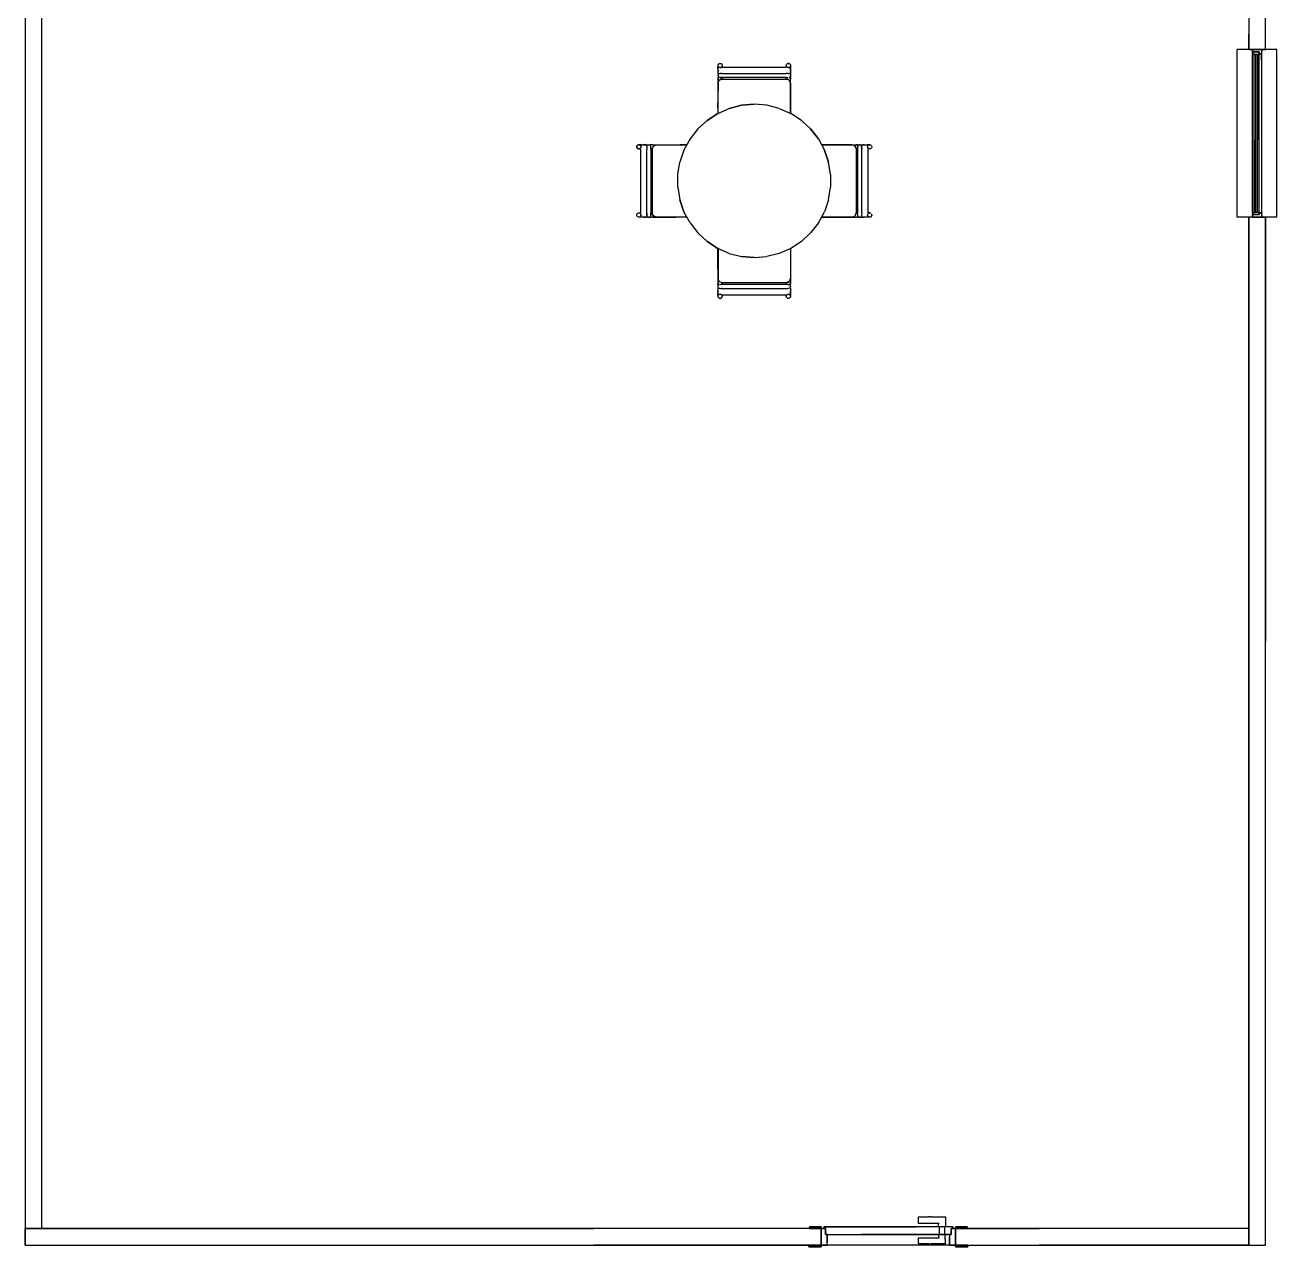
# Model space of a CAD drawing. Header units: metres. Extents: x 0 to 7.5, y -16.9 to 0.
# Drawn here: x 0 to 7.47, y -16.91 to -9.62 of the extents above; entities that cross this region are included whole.
import ezdxf

# ---------------------------------------------------------------- set-up
doc = ezdxf.new("R2010")
doc.units = ezdxf.units.M
doc.layers.add('projected', color=5, linetype='CONTINUOUS')
doc.layers.add('projection', color=5, linetype='CONTINUOUS')

msp = doc.modelspace()

# ---------------------------------------------------------------- linework, layer by layer
at = {"layer": 'projected'}
for p, q in [((0, -8.4075), (0, -16.8)), ((0.1, -16.8), (0.1, -8.4075)), ((7.3, -9.5658), (7.3, -9.6741)), ((7.4, -9.6741), (7.4, -9.5658)), ((7.3, -9.7658), (7.3, -9.6741)), ((7.4, -9.7658), (7.4, -9.6741)), ((7.3541, -9.7658), (7.3, -9.7658)), ((7.3231, -9.7658), (7.3231, -9.7727)), ((7.3231, -9.7658), (7.3529, -9.7658)), ((7.3231, -9.7808), (7.3231, -9.7727)), ((7.3231, -9.7863), (7.3231, -9.7808)), ((7.3231, -9.7808), (7.3448, -9.7808)), ((7.3231, -9.7808), (7.3415, -9.7808)), ((7.3631, -9.7808), (7.3415, -9.7808)), ((7.3631, -9.7808), (7.3448, -9.7808)), ((7.3781, -9.7658), (7.3529, -9.7658)), ((7.4, -9.7658), (7.3541, -9.7658)), ((7.3631, -9.7808), (7.3631, -9.789)), ((7.3631, -9.7808), (7.3631, -9.7854)), ((7.3781, -9.7658), (7.3781, -9.7767)), ((7.3231, -9.7908), (7.3231, -9.7863)), ((7.3231, -9.7908), (7.3277, -9.7908)), ((7.3331, -9.7908), (7.3277, -9.7908)), ((7.3331, -9.7908), (7.3331, -9.7935)), ((7.3331, -9.7958), (7.3331, -9.7935)), ((7.3331, -9.7958), (7.3469, -9.7958)), ((7.3401, -9.7958), (7.3401, -10.3058)), ((7.3401, -9.7958), (7.346, -9.7958)), ((7.353, -9.7958), (7.346, -9.7958)), ((7.3631, -9.7958), (7.3469, -9.7958)), ((7.353, -9.7958), (7.353, -10.3058)), ((7.3631, -9.7908), (7.3631, -9.7854)), ((7.3631, -9.7958), (7.3631, -9.789)), ((7.3631, -9.7908), (7.3686, -9.7908)), ((7.3731, -9.7908), (7.3751, -9.7901)), ((7.3765, -9.7895), (7.3751, -9.7901)), ((7.3768, -9.7887), (7.3765, -9.7895)), ((7.3768, -9.7887), (7.3781, -9.7858)), ((7.3401, -10.7358), (7.3401, -10.3058)), ((7.353, -10.7358), (7.353, -10.3058)), ((7.3231, -10.7408), (7.3231, -10.7454)), ((7.3231, -10.7408), (7.3286, -10.7408)), ((7.3231, -10.7508), (7.3231, -10.7454)), ((7.3231, -10.7508), (7.3415, -10.7508)), ((7.3231, -10.7508), (7.3448, -10.7508)), ((7.3231, -10.7589), (7.3231, -10.7508)), ((7.3331, -10.7408), (7.3286, -10.7408)), ((7.3331, -10.7358), (7.3494, -10.7358)), ((7.3331, -10.7358), (7.3331, -10.7381)), ((7.3331, -10.7408), (7.3331, -10.7381)), ((7.3401, -10.7358), (7.3471, -10.7358)), ((7.3631, -10.7508), (7.3415, -10.7508)), ((7.3631, -10.7508), (7.3448, -10.7508)), ((7.353, -10.7358), (7.3471, -10.7358)), ((7.3631, -10.7358), (7.3494, -10.7358)), ((7.3631, -10.7358), (7.3631, -10.7426)), ((7.3631, -10.7408), (7.3677, -10.7408)), ((7.3631, -10.7462), (7.3631, -10.7408)), ((7.3631, -10.7426), (7.3631, -10.7508)), ((7.3631, -10.7462), (7.3631, -10.7508)), ((7.3731, -10.7408), (7.3747, -10.7414)), ((7.3765, -10.7422), (7.3747, -10.7414)), ((7.3765, -10.7422), (7.3772, -10.7436)), ((7.3772, -10.7436), (7.3781, -10.7458)), ((7.3, -13.2985), (7.3, -10.7658)), ((7.3459, -10.7658), (7.3, -10.7658)), ((7.3231, -10.7589), (7.3231, -10.7658)), ((7.3231, -10.7658), (7.3484, -10.7658)), ((7.3459, -10.7658), (7.4, -10.7658)), ((7.3781, -10.7658), (7.3484, -10.7658)), ((7.3781, -10.7549), (7.3781, -10.7658)), ((7.4, -10.7658), (7.4, -13.2985)), ((7.3, -16.9), (7.3, -13.2985)), ((7.4, -16.9), (7.4, -13.2985)), ((0, -16.8), (0.05, -16.8)), ((0, -16.8), (0, -16.85)), ((0, -16.8), (3.3929, -16.8)), ((0.05, -16.8), (0.1, -16.8)), ((4.75, -16.8), (3.3929, -16.8)), ((4.68, -16.79), (4.68, -16.7931)), ((4.68, -16.79), (4.7016, -16.79)), ((4.68, -16.8), (4.68, -16.7931)), ((4.73, -16.8), (4.68, -16.8)), ((4.7016, -16.79), (4.75, -16.79)), ((4.75, -16.8), (4.73, -16.8)), ((4.75, -16.79), (4.75, -16.7971)), ((4.75, -16.8), (4.75, -16.7971)), ((4.75, -16.8286), (4.75, -16.8)), ((4.75, -16.8), (4.75, -16.8286)), ((4.75, -16.8), (4.7571, -16.8)), ((4.7571, -16.8), (4.775, -16.8)), ((4.765, -16.79), (4.765, -16.7929)), ((4.765, -16.79), (5.315, -16.79)), ((4.765, -16.8), (4.765, -16.7929)), ((4.765, -16.8), (4.7679, -16.8)), ((4.775, -16.8), (4.7679, -16.8)), ((4.775, -16.8), (4.775, -16.8253)), ((4.775, -16.8), (4.775, -16.81)), ((5.535, -16.79), (5.315, -16.79)), ((5.525, -16.8), (5.525, -16.8097)), ((5.525, -16.8), (5.525, -16.825)), ((5.525, -16.8), (5.5279, -16.8)), ((5.525, -16.8), (5.5319, -16.8)), ((5.535, -16.8), (5.5279, -16.8)), ((5.5319, -16.8), (5.55, -16.8)), ((5.535, -16.79), (5.535, -16.7971)), ((5.535, -16.8), (5.535, -16.7971)), ((5.55, -16.79), (5.55, -16.7929)), ((5.55, -16.79), (5.57, -16.79)), ((5.55, -16.8), (5.55, -16.7929)), ((5.55, -16.8714), (5.55, -16.8)), ((5.55, -16.8), (6.05, -16.8)), ((5.55, -16.8), (5.55, -16.8714)), ((5.5984, -16.8), (5.55, -16.8)), ((5.57, -16.79), (5.62, -16.79)), ((5.62, -16.8), (5.5984, -16.8)), ((5.62, -16.79), (5.62, -16.7969)), ((5.62, -16.8), (5.62, -16.7969)), ((7.3, -16.8), (6.05, -16.8)), ((7.3, -16.85), (7.3, -16.8)), ((0, -16.85), (0, -16.9)), ((4.75, -16.8286), (4.75, -16.9)), ((4.75, -16.9), (4.75, -16.8286)), ((4.775, -16.835), (4.775, -16.81)), ((4.775, -16.835), (4.775, -16.8253)), ((4.775, -16.835), (4.7778, -16.835)), ((4.775, -16.835), (4.9893, -16.835)), ((4.7778, -16.835), (4.785, -16.835)), ((4.785, -16.835), (4.785, -16.8822)), ((5.525, -16.835), (4.9893, -16.835)), ((5.515, -16.835), (5.515, -16.8528)), ((5.515, -16.835), (5.5177, -16.835)), ((5.515, -16.9), (5.515, -16.8528)), ((5.5177, -16.835), (5.525, -16.835)), ((5.525, -16.835), (5.525, -16.8097)), ((5.525, -16.835), (5.525, -16.825)), ((5.55, -16.8714), (5.55, -16.9)), ((5.55, -16.9), (5.55, -16.8714)), ((7.3, -16.9), (7.3, -16.85)), ((0, -16.9), (3.3929, -16.9)), ((4.75, -16.9), (3.3929, -16.9)), ((4.675, -16.9), (4.6983, -16.9)), ((4.675, -16.9), (4.675, -16.9031)), ((4.675, -16.91), (4.675, -16.9031)), ((4.7286, -16.91), (4.675, -16.91)), ((4.6983, -16.9), (4.75, -16.9)), ((4.75, -16.91), (4.7286, -16.91)), ((4.7754, -16.9), (4.75, -16.9)), ((4.75, -16.9), (4.75, -16.9071)), ((4.75, -16.91), (4.75, -16.9071)), ((4.785, -16.9), (4.7754, -16.9)), ((4.785, -16.9), (4.785, -16.8822)), ((5.54, -16.9), (5.515, -16.9)), ((5.55, -16.9), (5.54, -16.9)), ((5.55, -16.9), (6.05, -16.9)), ((5.55, -16.9), (5.55, -16.9029)), ((5.55, -16.9), (5.5714, -16.9)), ((5.55, -16.91), (5.55, -16.9029)), ((5.6017, -16.91), (5.55, -16.91)), ((5.5714, -16.9), (5.625, -16.9)), ((5.625, -16.91), (5.6017, -16.91)), ((5.625, -16.9), (5.625, -16.9069)), ((5.625, -16.91), (5.625, -16.9069)), ((7.3, -16.9), (6.05, -16.9)), ((7.3, -16.9), (7.35, -16.9)), ((7.35, -16.9), (7.4, -16.9))]:
    msp.add_line(p, q, dxfattribs=at)
at = {"layer": 'projection'}
for p, q in [((0, -0.015), (0, -16.8)), ((0.1, -16.8), (0.1, -0.015)), ((7.3, -9.5658), (7.3, -9.7658)), ((7.4, -9.7658), (7.4, -9.5658)), ((7.2317, -10.7658), (7.2317, -9.7658)), ((7.4683, -9.7658), (7.2317, -9.7658)), ((7.3, -9.7658), (7.4, -9.7658)), ((7.3231, -9.7658), (7.3231, -9.7808)), ((7.3781, -9.7658), (7.3231, -9.7658)), ((7.3631, -9.7808), (7.3231, -9.7808)), ((7.3231, -9.7808), (7.3231, -9.7908)), ((7.3631, -9.7808), (7.3231, -9.7808)), ((7.3231, -9.7808), (7.3231, -9.7908)), ((7.3231, -9.7808), (7.3631, -9.7808)), ((7.3631, -9.7908), (7.3631, -9.7808)), ((7.3631, -9.7808), (7.3631, -9.7908)), ((7.3631, -9.7958), (7.3631, -9.7808)), ((7.3631, -9.7808), (7.3631, -9.7908)), ((7.3781, -9.7858), (7.3781, -9.7658)), ((7.4683, -10.7658), (7.4683, -9.7658)), ((4.1341, -9.8587), (4.1353, -9.8561)), ((4.1353, -9.8561), (4.1365, -9.8536)), ((4.1365, -9.8536), (4.1388, -9.8518)), ((4.1388, -9.8518), (4.141, -9.8501)), ((4.141, -9.8501), (4.1444, -9.8493)), ((4.1444, -9.8493), (4.1465, -9.8488)), ((4.1465, -9.8488), (4.1486, -9.8493)), ((4.1486, -9.8493), (4.152, -9.8501)), ((4.152, -9.8501), (4.1542, -9.8518)), ((4.1542, -9.8518), (4.1564, -9.8536)), ((4.1564, -9.8536), (4.1576, -9.8561)), ((4.1576, -9.8561), (4.1589, -9.8587)), ((4.5413, -9.8587), (4.5425, -9.8561)), ((4.5425, -9.8561), (4.5413, -9.8587)), ((4.5438, -9.8536), (4.5482, -9.8501)), ((4.5482, -9.8501), (4.546, -9.8518)), ((4.5482, -9.8501), (4.5516, -9.8493)), ((4.5516, -9.8493), (4.5482, -9.8501)), ((4.5516, -9.8493), (4.5537, -9.8488)), ((4.5537, -9.8488), (4.5516, -9.8493)), ((4.5537, -9.8488), (4.5558, -9.8493)), ((4.5558, -9.8493), (4.5537, -9.8488)), ((4.5558, -9.8493), (4.5592, -9.8501)), ((4.5592, -9.8501), (4.5558, -9.8493)), ((4.5614, -9.8518), (4.5592, -9.8501)), ((4.5592, -9.8501), (4.5636, -9.8536)), ((4.5636, -9.8536), (4.5661, -9.8587)), ((7.3231, -10.7408), (7.3231, -9.7908)), ((7.3331, -9.7908), (7.3231, -9.7908)), ((7.3231, -9.7908), (7.3331, -9.7908)), ((7.3331, -9.7958), (7.3331, -9.7908)), ((7.3331, -9.7908), (7.3331, -9.7958)), ((7.3331, -10.7358), (7.3331, -9.7958)), ((7.3401, -9.7958), (7.3331, -9.7958)), ((7.3331, -9.7958), (7.3631, -9.7958)), ((7.3401, -9.7958), (7.3401, -10.7358)), ((7.353, -9.7958), (7.3401, -9.7958)), ((7.3631, -9.7958), (7.353, -9.7958)), ((7.353, -10.7358), (7.353, -9.7958)), ((7.3631, -9.7958), (7.3631, -9.7908)), ((7.3731, -9.7908), (7.3631, -9.7908)), ((7.3631, -9.7908), (7.3731, -9.7908)), ((7.3631, -10.7358), (7.3631, -9.7958)), ((7.3765, -9.7893), (7.3731, -9.7908)), ((7.3765, -9.7893), (7.3731, -9.7908)), ((7.3765, -9.7893), (7.3731, -9.7908)), ((7.3766, -9.7893), (7.3731, -9.7908)), ((7.3765, -9.7894), (7.3731, -9.7908)), ((7.3765, -9.7894), (7.3731, -9.7908)), ((7.3731, -9.7908), (7.3766, -9.7894)), ((7.3764, -9.7896), (7.3731, -9.7908)), ((7.3731, -9.7908), (7.3764, -9.7896)), ((7.3731, -9.7908), (7.3731, -9.8299)), ((7.3764, -9.7896), (7.3781, -9.7858)), ((7.3781, -9.7858), (7.3765, -9.7894)), ((7.3766, -9.7894), (7.3781, -9.7858)), ((7.3781, -9.7858), (7.3767, -9.7893)), ((7.3781, -9.7858), (7.3768, -9.7892)), ((7.3781, -9.7858), (7.3768, -9.7892)), ((7.3781, -9.7858), (7.3769, -9.7891)), ((7.3781, -9.7858), (7.3769, -9.7891)), ((7.3781, -9.8249), (7.3781, -9.7858)), ((7.3781, -9.8639), (7.3781, -9.8249)), ((4.1338, -9.8766), (4.1341, -9.8587)), ((4.1338, -9.8766), (4.134, -9.8898)), ((4.1338, -9.8952), (4.134, -9.8939)), ((4.1338, -9.8952), (4.134, -9.9012)), ((4.134, -9.9181), (4.1338, -9.922)), ((4.134, -9.9237), (4.1338, -9.922)), ((4.134, -9.9111), (4.134, -9.8731)), ((4.134, -9.8895), (4.134, -9.8939)), ((4.134, -9.9111), (4.1375, -9.91)), ((4.1358, -9.9105), (4.134, -9.9111)), ((4.134, -9.9111), (4.134, -9.931)), ((4.1354, -9.9314), (4.134, -9.931)), ((4.1341, -9.8615), (4.1341, -9.8587)), ((4.1341, -9.8643), (4.1341, -9.8615)), ((4.1353, -9.8668), (4.1341, -9.8643)), ((4.1341, -9.8731), (4.1354, -9.8727)), ((4.1351, -9.9319), (4.1341, -9.9425)), ((4.1341, -9.9425), (4.1351, -9.9319)), ((4.1365, -9.9425), (4.1351, -9.9313)), ((4.1365, -9.8694), (4.1353, -9.8668)), ((4.1354, -9.9314), (4.1375, -9.9321)), ((4.1375, -9.91), (4.1358, -9.9105)), ((4.1375, -9.872), (4.1362, -9.8724)), ((4.1388, -9.8711), (4.1365, -9.8694)), ((4.1375, -9.91), (4.1467, -9.9092)), ((4.1421, -9.9325), (4.1375, -9.9321)), ((4.141, -9.8729), (4.1388, -9.8711)), ((4.1444, -9.8737), (4.141, -9.8729)), ((4.1467, -9.9329), (4.1421, -9.9325)), ((4.1465, -9.8741), (4.1444, -9.8737)), ((4.1465, -9.8741), (4.152, -9.8729)), ((4.1486, -9.8737), (4.1465, -9.8741)), ((4.1467, -9.9092), (4.1546, -9.909)), ((4.1546, -9.909), (4.1467, -9.9092)), ((4.152, -9.8729), (4.1486, -9.8737)), ((4.1542, -9.8711), (4.152, -9.8729)), ((4.1564, -9.8694), (4.1543, -9.871)), ((4.1594, -9.9089), (4.1546, -9.909)), ((4.1576, -9.8668), (4.1564, -9.8694)), ((4.1589, -9.8643), (4.1576, -9.8668)), ((4.1589, -9.8587), (4.1591, -9.8709)), ((4.1589, -9.8587), (4.1589, -9.8615)), ((4.1589, -9.8615), (4.1589, -9.8643)), ((4.1594, -9.8709), (4.5404, -9.8709)), ((4.1594, -9.9089), (4.5404, -9.9089)), ((4.5453, -9.909), (4.5404, -9.9089)), ((4.5413, -9.8587), (4.5411, -9.8709)), ((4.5413, -9.8615), (4.5413, -9.8587)), ((4.5413, -9.8643), (4.5413, -9.8615)), ((4.5425, -9.8668), (4.5413, -9.8643)), ((4.5438, -9.8694), (4.5425, -9.8668)), ((4.5459, -9.871), (4.5438, -9.8694)), ((4.5531, -9.9092), (4.5453, -9.909)), ((4.5482, -9.8729), (4.546, -9.8711)), ((4.5516, -9.8737), (4.5482, -9.8729)), ((4.5537, -9.8741), (4.5516, -9.8737)), ((4.5531, -9.9092), (4.5578, -9.9096)), ((4.5537, -9.8741), (4.5592, -9.8729)), ((4.5558, -9.8737), (4.5537, -9.8741)), ((4.5592, -9.8729), (4.5558, -9.8737)), ((4.5624, -9.91), (4.5578, -9.9096)), ((4.5578, -9.9325), (4.5624, -9.9321)), ((4.5614, -9.8711), (4.5592, -9.8729)), ((4.5636, -9.8694), (4.5614, -9.8711)), ((4.5636, -9.8724), (4.5624, -9.872)), ((4.5645, -9.9107), (4.5624, -9.91)), ((4.5624, -9.9321), (4.5641, -9.9316)), ((4.5641, -9.9316), (4.5624, -9.9321)), ((4.5648, -9.8668), (4.5636, -9.8694)), ((4.5658, -9.8731), (4.5641, -9.8726)), ((4.5658, -9.931), (4.5641, -9.9316)), ((4.5641, -9.9316), (4.5658, -9.931)), ((4.5658, -9.9111), (4.5645, -9.9107)), ((4.5661, -9.8643), (4.5648, -9.8668)), ((4.5658, -9.8731), (4.5658, -9.9111)), ((4.5658, -9.9111), (4.5658, -9.931)), ((4.5661, -9.8587), (4.5664, -9.8766)), ((4.5661, -9.8587), (4.5661, -9.8615)), ((4.5661, -9.8615), (4.5661, -9.8643)), ((4.5661, -9.8917), (4.5664, -9.8766)), ((4.5662, -9.9294), (4.5661, -9.9425)), ((4.5661, -9.9425), (4.5663, -9.9315)), ((4.5662, -9.8895), (4.5664, -9.8933)), ((4.5662, -9.8895), (4.5662, -9.8939)), ((4.5664, -9.8966), (4.5663, -9.9058)), ((4.5663, -9.9058), (4.5664, -9.9197)), ((4.5663, -9.9315), (4.5664, -9.9197)), ((4.5664, -9.8966), (4.5664, -9.8933)), ((7.3781, -9.9029), (7.3781, -9.8639)), ((7.3781, -9.942), (7.3781, -9.9029)), ((4.1341, -9.9425), (4.1338, -10.084)), ((4.134, -9.9601), (4.134, -9.9421)), ((4.134, -9.9675), (4.1375, -9.9548)), ((4.1358, -9.9611), (4.134, -9.9675)), ((4.1358, -9.9611), (4.134, -9.9675)), ((4.134, -10.1469), (4.134, -9.9675)), ((4.1375, -9.9548), (4.1358, -9.9611)), ((4.1375, -9.9548), (4.1467, -9.9455)), ((4.1465, -9.9458), (4.1375, -9.9548)), ((4.1594, -9.9332), (4.1467, -9.9329)), ((4.1467, -9.9329), (4.1531, -9.9331)), ((4.1467, -9.9455), (4.1594, -9.9421)), ((4.1546, -9.9434), (4.1467, -9.9455)), ((4.1467, -9.9455), (4.1519, -9.9441)), ((4.152, -9.9441), (4.1546, -9.9434)), ((4.1594, -9.9421), (4.1546, -9.9434)), ((4.1594, -9.9421), (4.1546, -9.9434)), ((4.1576, -9.9332), (4.1564, -9.9425)), ((4.1579, -9.9332), (4.1588, -9.9422)), ((4.1579, -9.9332), (4.1588, -9.9422)), ((4.1618, -9.9332), (4.1594, -9.9421)), ((4.5404, -9.9332), (4.1594, -9.9332)), ((4.1594, -9.9421), (4.5404, -9.9421)), ((4.5381, -9.9332), (4.5404, -9.9421)), ((4.5404, -9.9332), (4.5453, -9.9331)), ((4.5404, -9.9421), (4.5453, -9.9434)), ((4.5404, -9.9421), (4.5453, -9.9434)), ((4.5453, -9.9434), (4.5404, -9.9421)), ((4.5422, -9.9332), (4.5413, -9.9423)), ((4.5425, -9.9332), (4.5438, -9.9425)), ((4.5453, -9.9331), (4.5531, -9.9329)), ((4.5453, -9.9434), (4.5531, -9.9455)), ((4.5578, -9.9501), (4.5531, -9.9455)), ((4.5558, -9.9481), (4.5578, -9.9501)), ((4.5624, -9.9548), (4.5578, -9.9501)), ((4.5624, -9.9548), (4.5578, -9.9501)), ((4.5641, -9.9611), (4.5624, -9.9548)), ((4.5645, -9.9626), (4.5624, -9.9548)), ((4.5658, -9.9675), (4.5641, -9.9611)), ((4.5658, -9.9675), (4.5645, -9.9626)), ((4.5658, -9.9675), (4.5658, -10.1468)), ((4.5664, -10.1076), (4.5661, -9.9425)), ((7.3781, -9.981), (7.3781, -9.942)), ((7.3781, -10.0201), (7.3781, -9.981)), ((7.3781, -10.0591), (7.3781, -10.0201)), ((7.3781, -10.0981), (7.3781, -10.0591)), ((4.1323, -10.1476), (4.069, -10.189)), ((4.069, -10.189), (4.1323, -10.1476)), ((4.1323, -10.1476), (4.2014, -10.1173)), ((4.1339, -10.1469), (4.1338, -10.084)), ((4.2747, -10.0987), (4.2014, -10.1173)), ((4.2014, -10.1173), (4.2747, -10.0987)), ((4.2747, -10.0987), (4.35, -10.0925)), ((4.35, -10.0925), (4.2747, -10.0987)), ((4.4253, -10.0987), (4.35, -10.0925)), ((4.4985, -10.1173), (4.4253, -10.0987)), ((4.4985, -10.1173), (4.5677, -10.1476)), ((4.5661, -10.1084), (4.5661, -10.1469)), ((4.5663, -10.147), (4.5664, -10.1076)), ((4.631, -10.189), (4.5677, -10.1476)), ((4.631, -10.189), (4.5677, -10.1476)), ((7.3781, -10.1372), (7.3781, -10.0981)), ((7.3781, -10.1762), (7.3781, -10.1372)), ((4.069, -10.189), (4.0134, -10.2401)), ((4.631, -10.189), (4.6866, -10.2401)), ((7.3781, -10.2152), (7.3781, -10.1762)), ((7.3781, -10.2543), (7.3781, -10.2152)), ((3.967, -10.2998), (3.931, -10.3662)), ((4.0134, -10.2401), (3.967, -10.2998)), ((4.6866, -10.2401), (4.733, -10.2998)), ((4.733, -10.2998), (4.6866, -10.2401)), ((4.733, -10.2998), (4.769, -10.3662)), ((7.3781, -10.2933), (7.3781, -10.2543)), ((7.3781, -10.3324), (7.3781, -10.2933)), ((3.6493, -10.3442), (3.6488, -10.3463)), ((3.6488, -10.3463), (3.6493, -10.3442)), ((3.6488, -10.3463), (3.6493, -10.3484)), ((3.6493, -10.3484), (3.6488, -10.3463)), ((3.6493, -10.3442), (3.6501, -10.3408)), ((3.6501, -10.3408), (3.6493, -10.3442)), ((3.6501, -10.3518), (3.6493, -10.3484)), ((3.6493, -10.3484), (3.6501, -10.3518)), ((3.6501, -10.3408), (3.6536, -10.3364)), ((3.6518, -10.3386), (3.6501, -10.3408)), ((3.6536, -10.3562), (3.6501, -10.3518)), ((3.6536, -10.3364), (3.6518, -10.3386)), ((3.6536, -10.3364), (3.6587, -10.3339)), ((3.6536, -10.3562), (3.6561, -10.3575)), ((3.6587, -10.3587), (3.6536, -10.3562)), ((3.6587, -10.3339), (3.6561, -10.3352)), ((3.6561, -10.3575), (3.6587, -10.3587)), ((3.6766, -10.3336), (3.6587, -10.3339)), ((3.6587, -10.3339), (3.6615, -10.3339)), ((3.6587, -10.3587), (3.6709, -10.3589)), ((3.6615, -10.3587), (3.6587, -10.3587)), ((3.6615, -10.3339), (3.6643, -10.3339)), ((3.6643, -10.3587), (3.6615, -10.3587)), ((3.6643, -10.3339), (3.6668, -10.3352)), ((3.6668, -10.3575), (3.6643, -10.3587)), ((3.6668, -10.3352), (3.6694, -10.3364)), ((3.6694, -10.3562), (3.6668, -10.3575)), ((3.6694, -10.3364), (3.6711, -10.3386)), ((3.671, -10.3541), (3.6694, -10.3562)), ((3.6709, -10.3596), (3.6709, -10.7406)), ((3.6711, -10.3386), (3.6729, -10.3408)), ((3.6729, -10.3518), (3.6711, -10.354)), ((3.672, -10.3376), (3.6724, -10.3364)), ((3.6726, -10.3359), (3.6731, -10.3342)), ((3.6741, -10.3463), (3.6729, -10.3408)), ((3.6729, -10.3408), (3.6737, -10.3442)), ((3.6737, -10.3484), (3.6729, -10.3518)), ((3.6731, -10.3342), (3.7111, -10.3342)), ((3.6737, -10.3442), (3.6741, -10.3463)), ((3.6741, -10.3463), (3.6737, -10.3484)), ((3.6766, -10.3336), (3.6917, -10.3339)), ((3.6802, -10.3339), (3.6898, -10.3339)), ((3.6895, -10.3338), (3.6933, -10.3336)), ((3.6939, -10.3338), (3.6895, -10.3338)), ((3.6933, -10.3336), (3.6966, -10.3336)), ((3.7058, -10.3337), (3.6966, -10.3336)), ((3.7058, -10.3337), (3.7197, -10.3336)), ((3.709, -10.3547), (3.7089, -10.3596)), ((3.7089, -10.7406), (3.7089, -10.3596)), ((3.7092, -10.3469), (3.709, -10.3547)), ((3.7092, -10.3469), (3.7096, -10.3422)), ((3.71, -10.3376), (3.7096, -10.3422)), ((3.7107, -10.3355), (3.71, -10.3376)), ((3.7111, -10.3342), (3.7107, -10.3355)), ((3.7111, -10.3342), (3.731, -10.3342)), ((3.7197, -10.3336), (3.7315, -10.3337)), ((3.7425, -10.3339), (3.7294, -10.3338)), ((3.731, -10.3342), (3.7321, -10.3376)), ((3.7425, -10.3339), (3.7315, -10.3337)), ((3.7325, -10.3422), (3.7321, -10.3376)), ((3.7329, -10.3469), (3.7325, -10.3422)), ((3.7331, -10.3547), (3.7329, -10.3469)), ((3.7332, -10.3596), (3.7331, -10.3547)), ((3.7332, -10.3575), (3.7425, -10.3562)), ((3.7332, -10.3578), (3.7423, -10.3587)), ((3.7421, -10.3596), (3.7332, -10.3619)), ((3.7332, -10.3596), (3.7332, -10.7406)), ((3.7455, -10.3469), (3.7421, -10.3596)), ((3.7436, -10.3537), (3.7421, -10.3596)), ((3.7421, -10.3596), (3.7434, -10.3547)), ((3.7421, -10.3596), (3.7421, -10.7406)), ((3.7425, -10.3339), (3.9076, -10.3336)), ((3.7434, -10.3547), (3.7455, -10.3469)), ((3.7455, -10.3469), (3.7438, -10.3532)), ((3.7455, -10.3469), (3.7501, -10.3422)), ((3.7501, -10.3422), (3.7548, -10.3376)), ((3.7548, -10.3376), (3.7626, -10.3355)), ((3.7548, -10.3376), (3.7611, -10.3359)), ((3.7626, -10.3355), (3.7675, -10.3342)), ((3.7675, -10.3342), (3.9484, -10.3342)), ((3.931, -10.3662), (3.9065, -10.4377)), ((3.9076, -10.3336), (3.9486, -10.3337)), ((3.9485, -10.3339), (3.9084, -10.3339)), ((4.7515, -10.3339), (4.816, -10.3338)), ((4.9325, -10.334), (4.7516, -10.334)), ((4.7935, -10.4377), (4.769, -10.3662)), ((4.769, -10.3662), (4.7935, -10.4377)), ((4.816, -10.3338), (4.9575, -10.3341)), ((4.9325, -10.334), (4.9452, -10.3375)), ((4.9397, -10.334), (4.9579, -10.334)), ((4.9499, -10.3421), (4.9452, -10.3375)), ((4.9499, -10.3421), (4.9452, -10.3375)), ((4.9452, -10.3375), (4.9545, -10.3467)), ((4.9499, -10.3421), (4.9453, -10.3375)), ((4.9545, -10.3467), (4.9499, -10.3421)), ((4.9545, -10.3467), (4.9559, -10.3519)), ((4.9545, -10.3467), (4.9579, -10.3594)), ((4.9566, -10.3546), (4.9545, -10.3467)), ((4.9559, -10.352), (4.9562, -10.3531)), ((4.9562, -10.3531), (4.9579, -10.3594)), ((4.9681, -10.3351), (4.9575, -10.3341)), ((4.9575, -10.3341), (4.9681, -10.3351)), ((4.9687, -10.3351), (4.9575, -10.3365)), ((4.9575, -10.3564), (4.9668, -10.3576)), ((4.9668, -10.3579), (4.9578, -10.3588)), ((4.9668, -10.3579), (4.9578, -10.3588)), ((4.9579, -10.3594), (4.9668, -10.3618)), ((4.9579, -10.3594), (4.9579, -10.7404)), ((4.9668, -10.3594), (4.9671, -10.3467)), ((4.9669, -10.3531), (4.9668, -10.3594)), ((4.9668, -10.3594), (4.9668, -10.7404)), ((4.9671, -10.3467), (4.9669, -10.3531)), ((4.9675, -10.3421), (4.9671, -10.3467)), ((4.9675, -10.3421), (4.9679, -10.3375)), ((4.9686, -10.3354), (4.9679, -10.3375)), ((4.9686, -10.3354), (4.969, -10.334)), ((4.969, -10.334), (4.9889, -10.334)), ((4.978, -10.3338), (4.9763, -10.334)), ((4.9819, -10.334), (4.978, -10.3338)), ((4.9889, -10.334), (5.0269, -10.334)), ((4.9895, -10.3358), (4.9889, -10.334)), ((4.9889, -10.334), (4.99, -10.3375)), ((4.99, -10.3375), (4.9895, -10.3358)), ((4.9904, -10.3421), (4.99, -10.3375)), ((4.99, -10.3375), (4.9908, -10.3467)), ((4.9908, -10.3467), (4.9904, -10.3421)), ((4.9908, -10.3467), (4.9911, -10.3594)), ((4.991, -10.3546), (4.9908, -10.3467)), ((4.9911, -10.3594), (4.991, -10.3546)), ((4.9911, -10.7404), (4.9911, -10.3594)), ((5.0048, -10.3338), (4.9988, -10.334)), ((5.0048, -10.3338), (5.0061, -10.334)), ((5.0061, -10.334), (5.0105, -10.334)), ((5.0102, -10.334), (5.0234, -10.3338)), ((5.0413, -10.3341), (5.0234, -10.3338)), ((5.0259, -10.3465), (5.0263, -10.3444)), ((5.0259, -10.3465), (5.0271, -10.352)), ((5.0263, -10.3486), (5.0259, -10.3465)), ((5.0263, -10.3444), (5.0271, -10.341)), ((5.0271, -10.352), (5.0263, -10.3486)), ((5.0269, -10.3341), (5.0273, -10.3354)), ((5.0271, -10.341), (5.0289, -10.3387)), ((5.0289, -10.3542), (5.0271, -10.352)), ((5.028, -10.3375), (5.0276, -10.3362)), ((5.0289, -10.3387), (5.0306, -10.3365)), ((5.0306, -10.3564), (5.029, -10.3543)), ((5.0413, -10.3589), (5.0291, -10.3591)), ((5.0291, -10.7404), (5.0291, -10.3594)), ((5.0306, -10.3365), (5.0332, -10.3353)), ((5.0332, -10.3576), (5.0306, -10.3564)), ((5.0332, -10.3353), (5.0357, -10.3341)), ((5.0357, -10.3589), (5.0332, -10.3576)), ((5.0357, -10.3341), (5.0385, -10.3341)), ((5.0385, -10.3589), (5.0357, -10.3589)), ((5.0385, -10.3341), (5.0413, -10.3341)), ((5.0413, -10.3589), (5.0385, -10.3589)), ((5.0413, -10.3341), (5.0439, -10.3353)), ((5.0439, -10.3576), (5.0413, -10.3589)), ((5.0439, -10.3353), (5.0464, -10.3365)), ((5.0464, -10.3564), (5.0439, -10.3576)), ((5.0464, -10.3365), (5.0482, -10.3387)), ((5.0482, -10.3542), (5.0464, -10.3564)), ((5.0482, -10.3387), (5.0499, -10.341)), ((5.0499, -10.352), (5.0482, -10.3542)), ((5.0499, -10.341), (5.0507, -10.3444)), ((5.0507, -10.3486), (5.0499, -10.352)), ((5.0507, -10.3444), (5.0512, -10.3465)), ((5.0512, -10.3465), (5.0507, -10.3486)), ((7.3781, -10.3714), (7.3781, -10.3324)), ((7.3781, -10.4104), (7.3781, -10.3714)), ((3.8941, -10.5122), (3.9065, -10.4377)), ((4.8059, -10.5122), (4.7935, -10.4377)), ((7.3781, -10.4552), (7.3781, -10.4104)), ((7.3781, -10.5001), (7.3781, -10.4552)), ((3.8941, -10.5878), (3.8941, -10.5122)), ((4.8059, -10.5122), (4.8059, -10.5878)), ((7.3781, -10.5449), (7.3781, -10.5001)), ((3.8941, -10.5878), (3.9065, -10.6623)), ((4.7935, -10.6623), (4.8059, -10.5878)), ((4.7935, -10.6623), (4.8059, -10.5878)), ((7.3781, -10.5897), (7.3781, -10.5449)), ((7.3781, -10.6287), (7.3781, -10.5897)), ((3.9065, -10.6623), (3.931, -10.7338)), ((3.931, -10.7338), (3.9065, -10.6623)), ((4.7935, -10.6623), (4.769, -10.7338)), ((7.3781, -10.6677), (7.3781, -10.6287)), ((7.3781, -10.7068), (7.3781, -10.6677)), ((3.6488, -10.7535), (3.6493, -10.7514)), ((3.6493, -10.7556), (3.6488, -10.7535)), ((3.6493, -10.7514), (3.6501, -10.748)), ((3.6501, -10.748), (3.6518, -10.7458)), ((3.6518, -10.7458), (3.6536, -10.7436)), ((3.6536, -10.7436), (3.6561, -10.7424)), ((3.6561, -10.7424), (3.6587, -10.7411)), ((3.6587, -10.7411), (3.6709, -10.7409)), ((3.6587, -10.7411), (3.6615, -10.7411)), ((3.6615, -10.7411), (3.6643, -10.7411)), ((3.6643, -10.7411), (3.6668, -10.7424)), ((3.6668, -10.7424), (3.6694, -10.7436)), ((3.6694, -10.7436), (3.671, -10.7457)), ((3.6711, -10.7458), (3.6729, -10.748)), ((3.6741, -10.7535), (3.6729, -10.748)), ((3.6729, -10.748), (3.6737, -10.7514)), ((3.6737, -10.7514), (3.6741, -10.7535)), ((3.6741, -10.7535), (3.6737, -10.7556)), ((3.7092, -10.7533), (3.7089, -10.7406)), ((3.7089, -10.7406), (3.709, -10.7454)), ((3.709, -10.7454), (3.7092, -10.7533)), ((3.71, -10.7625), (3.7092, -10.7533)), ((3.7092, -10.7533), (3.7096, -10.7579)), ((3.7325, -10.7579), (3.7329, -10.7533)), ((3.7332, -10.7406), (3.7329, -10.7533)), ((3.7329, -10.7533), (3.7331, -10.7469)), ((3.7331, -10.7469), (3.7332, -10.7406)), ((3.7421, -10.7406), (3.7332, -10.7382)), ((3.7422, -10.7412), (3.7332, -10.7421)), ((3.7332, -10.7424), (3.7425, -10.7436)), ((3.7455, -10.7533), (3.7421, -10.7406)), ((3.7455, -10.7533), (3.7501, -10.7579)), ((3.7548, -10.7625), (3.7455, -10.7533)), ((3.967, -10.8002), (3.931, -10.7338)), ((4.733, -10.8002), (4.769, -10.7338)), ((4.9545, -10.7531), (4.9499, -10.7578)), ((4.9545, -10.7531), (4.9579, -10.7404)), ((4.9566, -10.7453), (4.9545, -10.7531)), ((4.9545, -10.7531), (4.9562, -10.7468)), ((4.9562, -10.7468), (4.9579, -10.7404)), ((4.9579, -10.7404), (4.9566, -10.7453)), ((4.9575, -10.7438), (4.9668, -10.7425)), ((4.9668, -10.7422), (4.9577, -10.7413)), ((4.9579, -10.7404), (4.9668, -10.7381)), ((4.9669, -10.7453), (4.9668, -10.7404)), ((4.9671, -10.7531), (4.9669, -10.7453)), ((4.9679, -10.7624), (4.9671, -10.7531)), ((4.9908, -10.7531), (4.9904, -10.7578)), ((4.991, -10.7453), (4.9908, -10.7531)), ((4.9911, -10.7404), (4.991, -10.7453)), ((5.0259, -10.7537), (5.0263, -10.7516)), ((5.0259, -10.7537), (5.0271, -10.7592)), ((5.0263, -10.7558), (5.0259, -10.7537)), ((5.0263, -10.7516), (5.0271, -10.7482)), ((5.0271, -10.7482), (5.0289, -10.746)), ((5.029, -10.7459), (5.0306, -10.7438)), ((5.0413, -10.7413), (5.0291, -10.7411)), ((5.0306, -10.7438), (5.0332, -10.7425)), ((5.0332, -10.7425), (5.0357, -10.7413)), ((5.0357, -10.7413), (5.0385, -10.7413)), ((5.0385, -10.7413), (5.0413, -10.7413)), ((5.0413, -10.7413), (5.0464, -10.7438)), ((5.0439, -10.7425), (5.0413, -10.7413)), ((5.0464, -10.7438), (5.0439, -10.7425)), ((5.0499, -10.7482), (5.0507, -10.7516)), ((5.0507, -10.7516), (5.0499, -10.7482)), ((5.0512, -10.7537), (5.0507, -10.7516)), ((5.0507, -10.7516), (5.0512, -10.7537)), ((5.0507, -10.7558), (5.0512, -10.7537)), ((5.0512, -10.7537), (5.0507, -10.7558)), ((7.3231, -10.7408), (7.3231, -10.7508)), ((7.3331, -10.7408), (7.3231, -10.7408)), ((7.3331, -10.7408), (7.3231, -10.7408)), ((7.3231, -10.7408), (7.3231, -10.7508)), ((7.3631, -10.7508), (7.3231, -10.7508)), ((7.3231, -10.7508), (7.3631, -10.7508)), ((7.3631, -10.7508), (7.3231, -10.7508)), ((7.3231, -10.7508), (7.3231, -10.7658)), ((7.3331, -10.7408), (7.3331, -10.7358)), ((7.3401, -10.7358), (7.3331, -10.7358)), ((7.3331, -10.7358), (7.3331, -10.7408)), ((7.3631, -10.7358), (7.3331, -10.7358)), ((7.3401, -10.7358), (7.353, -10.7358)), ((7.3631, -10.7358), (7.353, -10.7358)), ((7.3631, -10.7408), (7.3631, -10.7358)), ((7.3631, -10.7508), (7.3631, -10.7358)), ((7.3631, -10.7508), (7.3631, -10.7408)), ((7.3631, -10.7408), (7.3631, -10.7508)), ((7.3631, -10.7408), (7.3731, -10.7408)), ((7.3731, -10.7408), (7.3631, -10.7408)), ((7.3631, -10.7408), (7.3631, -10.7508)), ((7.3731, -10.7408), (7.3764, -10.742)), ((7.3731, -10.7408), (7.3764, -10.742)), ((7.3731, -10.7408), (7.3766, -10.7424)), ((7.3764, -10.742), (7.3731, -10.7408)), ((7.3731, -10.7408), (7.3764, -10.742)), ((7.3731, -10.7408), (7.3766, -10.7424)), ((7.3731, -10.7408), (7.3766, -10.7423)), ((7.3731, -10.7408), (7.3764, -10.7421)), ((7.3766, -10.7423), (7.3731, -10.7408)), ((7.3731, -10.7408), (7.3765, -10.7423)), ((7.3765, -10.7422), (7.3731, -10.7408)), ((7.3765, -10.7422), (7.3731, -10.7408)), ((7.3764, -10.7421), (7.3731, -10.7408)), ((7.3781, -10.7458), (7.3764, -10.7421)), ((7.3781, -10.7458), (7.3766, -10.7422)), ((7.3781, -10.7458), (7.3766, -10.7422)), ((7.3766, -10.7423), (7.3781, -10.7458)), ((7.3766, -10.7424), (7.3781, -10.7458)), ((7.3766, -10.7424), (7.3781, -10.7458)), ((7.3767, -10.7423), (7.3781, -10.7458)), ((7.3781, -10.7458), (7.3768, -10.7424)), ((7.3768, -10.7425), (7.3781, -10.7458)), ((7.3769, -10.7425), (7.3781, -10.7458)), ((7.3769, -10.7425), (7.3781, -10.7458)), ((7.3769, -10.7425), (7.3781, -10.7458)), ((7.3781, -10.7458), (7.3781, -10.7068)), ((7.3781, -10.7658), (7.3781, -10.7458)), ((3.6501, -10.759), (3.6493, -10.7556)), ((3.6518, -10.7612), (3.6501, -10.759)), ((3.6536, -10.7635), (3.6518, -10.7612)), ((3.6561, -10.7647), (3.6536, -10.7635)), ((3.6587, -10.7659), (3.6561, -10.7647)), ((3.6766, -10.7662), (3.6587, -10.7659)), ((3.6615, -10.7659), (3.6587, -10.7659)), ((3.6643, -10.7659), (3.6615, -10.7659)), ((3.6668, -10.7647), (3.6643, -10.7659)), ((3.6694, -10.7635), (3.6668, -10.7647)), ((3.6711, -10.7612), (3.6694, -10.7635)), ((3.6729, -10.759), (3.6711, -10.7612)), ((3.6724, -10.7638), (3.672, -10.7625)), ((3.6731, -10.7659), (3.6727, -10.7646)), ((3.6737, -10.7556), (3.6729, -10.759)), ((3.7111, -10.766), (3.6731, -10.766)), ((3.6898, -10.766), (3.6766, -10.7662)), ((3.6895, -10.766), (3.6939, -10.766)), ((3.6952, -10.7662), (3.6939, -10.766)), ((3.6952, -10.7662), (3.7012, -10.766)), ((3.7096, -10.7579), (3.71, -10.7625)), ((3.7111, -10.766), (3.71, -10.7625)), ((3.71, -10.7625), (3.7105, -10.7642)), ((3.7105, -10.7642), (3.7111, -10.766)), ((3.7111, -10.766), (3.731, -10.766)), ((3.722, -10.7662), (3.7181, -10.766)), ((3.722, -10.7662), (3.7237, -10.766)), ((3.7314, -10.7646), (3.731, -10.766)), ((3.7313, -10.7649), (3.7425, -10.7635)), ((3.7314, -10.7646), (3.7321, -10.7625)), ((3.7425, -10.7659), (3.7319, -10.7649)), ((3.7325, -10.7579), (3.7321, -10.7625)), ((3.7603, -10.766), (3.7421, -10.766)), ((3.7425, -10.7659), (3.884, -10.7662)), ((3.884, -10.7662), (3.7425, -10.7659)), ((3.7547, -10.7625), (3.7501, -10.7579)), ((3.7501, -10.7579), (3.7548, -10.7625)), ((3.7501, -10.7579), (3.7548, -10.7625)), ((3.7675, -10.766), (3.7548, -10.7625)), ((3.7611, -10.7642), (3.7675, -10.766)), ((3.9484, -10.766), (3.7675, -10.766)), ((3.9485, -10.7661), (3.884, -10.7662)), ((3.967, -10.8002), (4.0134, -10.8599)), ((3.967, -10.8002), (4.0134, -10.8599)), ((4.733, -10.8002), (4.6866, -10.8599)), ((4.733, -10.8002), (4.6866, -10.8599)), ((4.7514, -10.7663), (4.7924, -10.7664)), ((4.7515, -10.7661), (4.7916, -10.7661)), ((4.9325, -10.7658), (4.7516, -10.7658)), ((4.7924, -10.7664), (4.9575, -10.7661)), ((4.9325, -10.7658), (4.9374, -10.7645)), ((4.9325, -10.7658), (4.9374, -10.7645)), ((4.9452, -10.7624), (4.9374, -10.7645)), ((4.9452, -10.7624), (4.9499, -10.7578)), ((4.9452, -10.7624), (4.9499, -10.7578)), ((4.9685, -10.7663), (4.9575, -10.7661)), ((4.9706, -10.7662), (4.9575, -10.7661)), ((4.969, -10.7658), (4.9679, -10.7624)), ((4.9679, -10.7624), (4.9684, -10.7641)), ((4.9803, -10.7664), (4.9685, -10.7663)), ((4.969, -10.7658), (4.9889, -10.7658)), ((4.9803, -10.7664), (4.9942, -10.7663)), ((4.9889, -10.7658), (4.9893, -10.7645)), ((5.0269, -10.7658), (4.9889, -10.7658)), ((4.9893, -10.7645), (4.99, -10.7624)), ((4.99, -10.7624), (4.9904, -10.7578)), ((4.9942, -10.7663), (5.0034, -10.7664)), ((5.0034, -10.7664), (5.0067, -10.7664)), ((5.0105, -10.7662), (5.0061, -10.7662)), ((5.0105, -10.7662), (5.0067, -10.7664)), ((5.0234, -10.7664), (5.0083, -10.7661)), ((5.0198, -10.7661), (5.0102, -10.7661)), ((5.0413, -10.7661), (5.0234, -10.7664)), ((5.0271, -10.7592), (5.0263, -10.7558)), ((5.0269, -10.7658), (5.0274, -10.7641)), ((5.0289, -10.7614), (5.0271, -10.7592)), ((5.0276, -10.7636), (5.028, -10.7624)), ((5.0306, -10.7636), (5.0289, -10.7614)), ((5.0332, -10.7648), (5.0306, -10.7636)), ((5.0357, -10.7661), (5.0332, -10.7648)), ((5.0385, -10.7661), (5.0357, -10.7661)), ((5.0413, -10.7661), (5.0385, -10.7661)), ((5.0464, -10.7636), (5.0413, -10.7661)), ((5.0413, -10.7661), (5.0439, -10.7648)), ((5.0439, -10.7648), (5.0464, -10.7636)), ((5.0499, -10.7592), (5.0464, -10.7636)), ((5.0464, -10.7636), (5.0482, -10.7614)), ((5.0482, -10.7614), (5.0499, -10.7592)), ((5.0507, -10.7558), (5.0499, -10.7592)), ((5.0499, -10.7592), (5.0507, -10.7558)), ((7.4683, -10.7658), (7.2317, -10.7658)), ((7.4, -10.7658), (7.3, -10.7658)), ((7.3, -10.7658), (7.3, -16.9)), ((7.4, -10.7658), (7.3, -10.7658)), ((7.3231, -10.7658), (7.3781, -10.7658)), ((7.4, -16.9), (7.4, -10.7658)), ((4.0134, -10.8599), (4.069, -10.911)), ((4.631, -10.911), (4.6866, -10.8599)), ((4.069, -10.911), (4.1323, -10.9524)), ((4.1323, -10.9524), (4.069, -10.911)), ((4.2014, -10.9827), (4.1323, -10.9524)), ((4.2014, -10.9827), (4.1323, -10.9524)), ((4.1336, -10.9924), (4.1337, -10.953)), ((4.1339, -10.9531), (4.1339, -10.9916)), ((4.1342, -10.9532), (4.1342, -11.1325)), ((4.5677, -10.9524), (4.4985, -10.9827)), ((4.566, -10.9531), (4.566, -11.1325)), ((4.5661, -10.9531), (4.5662, -11.016)), ((4.631, -10.911), (4.5677, -10.9524)), ((4.1339, -11.1575), (4.1336, -10.9924)), ((4.2014, -10.9827), (4.2747, -11.0013)), ((4.35, -11.0075), (4.2747, -11.0013)), ((4.2747, -11.0013), (4.35, -11.0075)), ((4.35, -11.0075), (4.4253, -11.0013)), ((4.4985, -10.9827), (4.4253, -11.0013)), ((4.5662, -11.016), (4.5659, -11.1575)), ((4.1337, -11.1685), (4.1336, -11.1803)), ((4.1336, -11.1803), (4.1337, -11.1942)), ((4.1337, -11.1942), (4.1336, -11.2034)), ((4.1339, -11.1575), (4.1337, -11.1685)), ((4.1338, -11.1706), (4.1339, -11.1575)), ((4.1339, -11.1575), (4.1338, -11.1706)), ((4.1359, -11.1389), (4.1342, -11.1325)), ((4.1355, -11.1374), (4.1342, -11.1325)), ((4.1342, -11.169), (4.1359, -11.1684)), ((4.1359, -11.1684), (4.1342, -11.169)), ((4.1342, -11.1889), (4.1342, -11.169)), ((4.1342, -11.2269), (4.1342, -11.1889)), ((4.1342, -11.1889), (4.1355, -11.1894)), ((4.1376, -11.1452), (4.1355, -11.1374)), ((4.1376, -11.19), (4.1355, -11.1894)), ((4.1376, -11.1452), (4.1359, -11.1389)), ((4.1376, -11.1679), (4.1359, -11.1684)), ((4.1359, -11.1684), (4.1376, -11.1679)), ((4.1422, -11.1499), (4.1376, -11.1452)), ((4.1376, -11.1679), (4.1422, -11.1675)), ((4.1422, -11.1675), (4.1376, -11.1679)), ((4.1376, -11.19), (4.1422, -11.1904)), ((4.1469, -11.1545), (4.1422, -11.1499)), ((4.1422, -11.1904), (4.1469, -11.1908)), ((4.1547, -11.1566), (4.1469, -11.1545)), ((4.1469, -11.1671), (4.1547, -11.1669)), ((4.1469, -11.1908), (4.1547, -11.191)), ((4.1547, -11.1566), (4.1596, -11.1579)), ((4.1547, -11.1566), (4.1596, -11.1579)), ((4.1596, -11.1579), (4.1547, -11.1566)), ((4.1547, -11.1669), (4.1596, -11.1668)), ((4.1596, -11.1911), (4.1547, -11.191)), ((4.1569, -11.1668), (4.1562, -11.1575)), ((4.1575, -11.1668), (4.1562, -11.1575)), ((4.1587, -11.1577), (4.1578, -11.1668)), ((4.1596, -11.1579), (4.1619, -11.1668)), ((4.5406, -11.1579), (4.1596, -11.1579)), ((4.1596, -11.1668), (4.5406, -11.1668)), ((4.1596, -11.1911), (4.5406, -11.1911)), ((4.5406, -11.1579), (4.5382, -11.1668)), ((4.5533, -11.1545), (4.5406, -11.1579)), ((4.5454, -11.1566), (4.5406, -11.1579)), ((4.5406, -11.1579), (4.5454, -11.1566)), ((4.5406, -11.1668), (4.5533, -11.1671)), ((4.5406, -11.1911), (4.5454, -11.191)), ((4.5421, -11.1668), (4.5412, -11.1578)), ((4.5436, -11.1575), (4.5424, -11.1668)), ((4.5454, -11.1566), (4.5533, -11.1545)), ((4.5454, -11.1566), (4.548, -11.1559)), ((4.5454, -11.191), (4.5533, -11.1908)), ((4.5481, -11.1559), (4.5533, -11.1545)), ((4.5625, -11.1452), (4.5533, -11.1545)), ((4.5533, -11.1545), (4.5579, -11.1499)), ((4.5533, -11.1671), (4.5579, -11.1675)), ((4.5625, -11.19), (4.5533, -11.1908)), ((4.5579, -11.1675), (4.5625, -11.1679)), ((4.566, -11.1325), (4.5625, -11.1452)), ((4.5625, -11.1452), (4.5642, -11.1389)), ((4.5625, -11.1679), (4.5646, -11.1686)), ((4.566, -11.1889), (4.5625, -11.19)), ((4.5625, -11.19), (4.5642, -11.1895)), ((4.5649, -11.1687), (4.5635, -11.1575)), ((4.5642, -11.1389), (4.566, -11.1325)), ((4.5642, -11.1389), (4.566, -11.1325)), ((4.5642, -11.1895), (4.566, -11.1889)), ((4.5646, -11.1374), (4.566, -11.1325)), ((4.5646, -11.1686), (4.566, -11.169)), ((4.5659, -11.1575), (4.5649, -11.1681)), ((4.566, -11.1399), (4.566, -11.1579)), ((4.566, -11.1889), (4.566, -11.169)), ((4.5662, -11.178), (4.566, -11.1763)), ((4.5662, -11.178), (4.566, -11.1819)), ((4.566, -11.1889), (4.566, -11.2269)), ((4.566, -11.1988), (4.5662, -11.2048)), ((4.1336, -11.2067), (4.1336, -11.2034)), ((4.1336, -11.2067), (4.1338, -11.2105)), ((4.1336, -11.2234), (4.1339, -11.2083)), ((4.1339, -11.2413), (4.1336, -11.2234)), ((4.1338, -11.2105), (4.1338, -11.2061)), ((4.1339, -11.2357), (4.1352, -11.2332)), ((4.1339, -11.2385), (4.1339, -11.2357)), ((4.1339, -11.2413), (4.1339, -11.2385)), ((4.1364, -11.2464), (4.1339, -11.2413)), ((4.1339, -11.2413), (4.1352, -11.2439)), ((4.1359, -11.2274), (4.1342, -11.2269)), ((4.1352, -11.2332), (4.1364, -11.2306)), ((4.1352, -11.2439), (4.1364, -11.2464)), ((4.1376, -11.228), (4.1364, -11.2276)), ((4.1364, -11.2306), (4.1386, -11.2289)), ((4.1408, -11.2499), (4.1364, -11.2464)), ((4.1386, -11.2289), (4.1408, -11.2271)), ((4.1463, -11.2259), (4.1408, -11.2271)), ((4.1408, -11.2271), (4.1442, -11.2263)), ((4.1442, -11.2507), (4.1408, -11.2499)), ((4.1408, -11.2499), (4.1442, -11.2507)), ((4.1442, -11.2263), (4.1463, -11.2259)), ((4.1442, -11.2507), (4.1463, -11.2512)), ((4.1463, -11.2512), (4.1442, -11.2507)), ((4.1463, -11.2259), (4.1484, -11.2263)), ((4.1463, -11.2512), (4.1484, -11.2507)), ((4.1484, -11.2507), (4.1463, -11.2512)), ((4.1484, -11.2263), (4.1518, -11.2271)), ((4.1518, -11.2499), (4.1484, -11.2507)), ((4.1484, -11.2507), (4.1518, -11.2499)), ((4.1518, -11.2271), (4.154, -11.2289)), ((4.1562, -11.2464), (4.1518, -11.2499)), ((4.1541, -11.229), (4.1562, -11.2306)), ((4.1562, -11.2306), (4.1575, -11.2332)), ((4.1562, -11.2464), (4.1575, -11.2439)), ((4.1575, -11.2332), (4.1587, -11.2357)), ((4.1575, -11.2439), (4.1587, -11.2413)), ((4.1589, -11.2291), (4.1587, -11.2413)), ((4.1587, -11.2357), (4.1587, -11.2385)), ((4.1587, -11.2385), (4.1587, -11.2413)), ((4.1596, -11.2291), (4.5406, -11.2291)), ((4.5409, -11.2291), (4.5411, -11.2413)), ((4.5411, -11.2357), (4.5424, -11.2332)), ((4.5411, -11.2385), (4.5411, -11.2357)), ((4.5411, -11.2413), (4.5411, -11.2385)), ((4.5424, -11.2439), (4.5411, -11.2413)), ((4.5424, -11.2332), (4.5436, -11.2306)), ((4.5436, -11.2464), (4.5424, -11.2439)), ((4.5436, -11.2306), (4.5457, -11.229)), ((4.5458, -11.2482), (4.5436, -11.2464)), ((4.5458, -11.2289), (4.548, -11.2271)), ((4.548, -11.2499), (4.5458, -11.2482)), ((4.5535, -11.2259), (4.548, -11.2271)), ((4.548, -11.2271), (4.5514, -11.2263)), ((4.5514, -11.2507), (4.548, -11.2499)), ((4.5514, -11.2263), (4.5535, -11.2259)), ((4.5535, -11.2512), (4.5514, -11.2507)), ((4.5535, -11.2259), (4.5556, -11.2263)), ((4.5556, -11.2507), (4.5535, -11.2512)), ((4.5556, -11.2263), (4.559, -11.2271)), ((4.559, -11.2499), (4.5556, -11.2507)), ((4.559, -11.2271), (4.5612, -11.2289)), ((4.5612, -11.2482), (4.559, -11.2499)), ((4.5612, -11.2289), (4.5635, -11.2306)), ((4.5635, -11.2464), (4.5612, -11.2482)), ((4.5638, -11.2276), (4.5625, -11.228)), ((4.5635, -11.2306), (4.5647, -11.2332)), ((4.5647, -11.2439), (4.5635, -11.2464)), ((4.5659, -11.2269), (4.5646, -11.2273)), ((4.5647, -11.2332), (4.5659, -11.2357)), ((4.5659, -11.2413), (4.5647, -11.2439)), ((4.5662, -11.2234), (4.5659, -11.2413)), ((4.5659, -11.2357), (4.5659, -11.2385)), ((4.5659, -11.2385), (4.5659, -11.2413)), ((4.5662, -11.2048), (4.566, -11.2061)), ((4.566, -11.2105), (4.566, -11.2061)), ((4.5662, -11.2234), (4.566, -11.2102)), ((0, -16.9), (0, -16.8)), ((4.75, -16.8), (0, -16.8)), ((0, -16.8), (0, -16.9)), ((0, -16.8), (0.1, -16.8)), ((4.75, -16.79), (4.68, -16.79)), ((4.68, -16.79), (4.68, -16.8)), ((4.68, -16.8), (4.75, -16.8)), ((4.75, -16.8), (4.75, -16.79)), ((4.775, -16.8), (4.75, -16.8)), ((4.75, -16.9), (4.75, -16.8)), ((4.765, -16.79), (4.765, -16.8)), ((5.535, -16.79), (4.765, -16.79)), ((4.765, -16.8), (4.775, -16.8)), ((4.775, -16.835), (4.775, -16.8)), ((4.775, -16.8), (4.775, -16.835)), ((5.33, -16.73), (5.3897, -16.73)), ((5.33, -16.7313), (5.33, -16.7303)), ((5.33, -16.733), (5.33, -16.7313)), ((5.33, -16.7352), (5.33, -16.733)), ((5.33, -16.7379), (5.33, -16.7352)), ((5.33, -16.7411), (5.33, -16.7379)), ((5.33, -16.7445), (5.33, -16.7411)), ((5.33, -16.7482), (5.33, -16.7445)), ((5.33, -16.7518), (5.33, -16.7482)), ((5.33, -16.7555), (5.33, -16.7518)), ((5.33, -16.7589), (5.33, -16.7555)), ((5.33, -16.7621), (5.33, -16.7589)), ((5.33, -16.7648), (5.33, -16.7621)), ((5.33, -16.767), (5.33, -16.7648)), ((5.33, -16.7687), (5.33, -16.767)), ((5.33, -16.7697), (5.33, -16.7687)), ((5.45, -16.77), (5.33, -16.77)), ((5.4032, -16.73), (5.3897, -16.73)), ((5.4032, -16.73), (5.49, -16.73)), ((5.45, -16.79), (5.45, -16.77)), ((5.4503, -16.7697), (5.4514, -16.7687)), ((5.4514, -16.79), (5.4503, -16.79)), ((5.453, -16.767), (5.4514, -16.7687)), ((5.4514, -16.7687), (5.453, -16.767)), ((5.453, -16.79), (5.4514, -16.79)), ((5.4552, -16.79), (5.453, -16.79)), ((5.455, -16.835), (5.455, -16.79)), ((5.4579, -16.79), (5.4552, -16.79)), ((5.4611, -16.79), (5.4579, -16.79)), ((5.4645, -16.79), (5.4611, -16.79)), ((5.4682, -16.79), (5.4645, -16.79)), ((5.4682, -16.79), (5.4718, -16.79)), ((5.4755, -16.79), (5.4718, -16.79)), ((5.4789, -16.79), (5.4755, -16.79)), ((5.4821, -16.79), (5.4789, -16.79)), ((5.4848, -16.79), (5.4821, -16.79)), ((5.487, -16.79), (5.4848, -16.79)), ((5.485, -16.79), (5.485, -16.835)), ((5.487, -16.733), (5.4886, -16.7313)), ((5.4886, -16.79), (5.487, -16.79)), ((5.4886, -16.7313), (5.4897, -16.7303)), ((5.4897, -16.79), (5.4886, -16.79)), ((5.49, -16.73), (5.49, -16.7607)), ((5.49, -16.7607), (5.49, -16.7654)), ((5.49, -16.7654), (5.49, -16.79)), ((5.525, -16.8), (5.525, -16.835)), ((5.55, -16.8), (5.525, -16.8)), ((5.525, -16.835), (5.525, -16.8)), ((5.525, -16.8), (5.535, -16.8)), ((5.535, -16.8), (5.535, -16.79)), ((5.55, -16.79), (5.55, -16.8)), ((5.62, -16.79), (5.55, -16.79)), ((5.55, -16.8), (5.55, -16.9)), ((5.55, -16.8), (5.62, -16.8)), ((5.55, -16.8), (5.55, -16.9)), ((7.3, -16.8), (5.55, -16.8)), ((5.62, -16.8), (5.62, -16.79)), ((7.3, -16.9), (7.3, -16.8)), ((4.785, -16.835), (4.775, -16.835)), ((4.775, -16.835), (5.525, -16.835)), ((4.785, -16.9), (4.785, -16.835)), ((5.33, -16.855), (5.4515, -16.855)), ((5.33, -16.8578), (5.33, -16.8563)), ((5.33, -16.8598), (5.33, -16.8578)), ((5.33, -16.8624), (5.33, -16.8598)), ((5.33, -16.8653), (5.33, -16.8624)), ((5.33, -16.8685), (5.33, -16.8653)), ((5.33, -16.8718), (5.33, -16.8685)), ((5.33, -16.8752), (5.33, -16.8718)), ((5.33, -16.8786), (5.33, -16.8752)), ((5.4515, -16.855), (5.4515, -16.835)), ((5.4527, -16.8563), (5.4518, -16.8553)), ((5.4543, -16.835), (5.4527, -16.835)), ((5.4543, -16.8578), (5.4527, -16.8563)), ((5.4563, -16.835), (5.4543, -16.835)), ((5.4589, -16.835), (5.4563, -16.835)), ((5.4618, -16.835), (5.4589, -16.835)), ((5.4649, -16.835), (5.4618, -16.835)), ((5.4683, -16.835), (5.4649, -16.835)), ((5.4717, -16.835), (5.4683, -16.835)), ((5.4751, -16.835), (5.4717, -16.835)), ((5.4782, -16.835), (5.4751, -16.835)), ((5.4811, -16.835), (5.4782, -16.835)), ((5.4837, -16.835), (5.4811, -16.835)), ((5.4837, -16.835), (5.4857, -16.835)), ((5.4873, -16.835), (5.4857, -16.835)), ((5.4885, -16.8579), (5.4885, -16.835)), ((5.4885, -16.8632), (5.4885, -16.8579)), ((5.4885, -16.8632), (5.4885, -16.892)), ((5.515, -16.835), (5.515, -16.9)), ((5.525, -16.835), (5.515, -16.835)), ((0, -16.9), (4.75, -16.9)), ((4.675, -16.91), (4.675, -16.9)), ((4.75, -16.9), (4.675, -16.9)), ((4.675, -16.9), (4.675, -16.91)), ((4.75, -16.91), (4.675, -16.91)), ((4.675, -16.91), (4.75, -16.91)), ((4.75, -16.9), (4.75, -16.91)), ((4.75, -16.9), (4.785, -16.9)), ((4.75, -16.91), (4.75, -16.9)), ((5.515, -16.9), (4.785, -16.9)), ((5.33, -16.8818), (5.33, -16.8786)), ((5.33, -16.8847), (5.33, -16.8818)), ((5.33, -16.8872), (5.33, -16.8847)), ((5.33, -16.8892), (5.33, -16.8872)), ((5.33, -16.8908), (5.33, -16.8892)), ((5.3925, -16.892), (5.33, -16.892)), ((5.3925, -16.892), (5.4045, -16.892)), ((5.4885, -16.892), (5.4045, -16.892)), ((5.4873, -16.8908), (5.4857, -16.8892)), ((5.4882, -16.8917), (5.4873, -16.8908)), ((5.515, -16.9), (5.55, -16.9)), ((5.55, -16.91), (5.55, -16.9)), ((5.625, -16.9), (5.55, -16.9)), ((5.55, -16.9), (5.55, -16.91)), ((5.55, -16.9), (7.3, -16.9)), ((5.625, -16.91), (5.55, -16.91)), ((5.55, -16.91), (5.625, -16.91)), ((5.625, -16.9), (5.625, -16.91)), ((5.625, -16.91), (5.625, -16.9)), ((7.3, -16.9), (7.4, -16.9))]:
    msp.add_line(p, q, dxfattribs=at)

doc.saveas('drawing.dxf')
